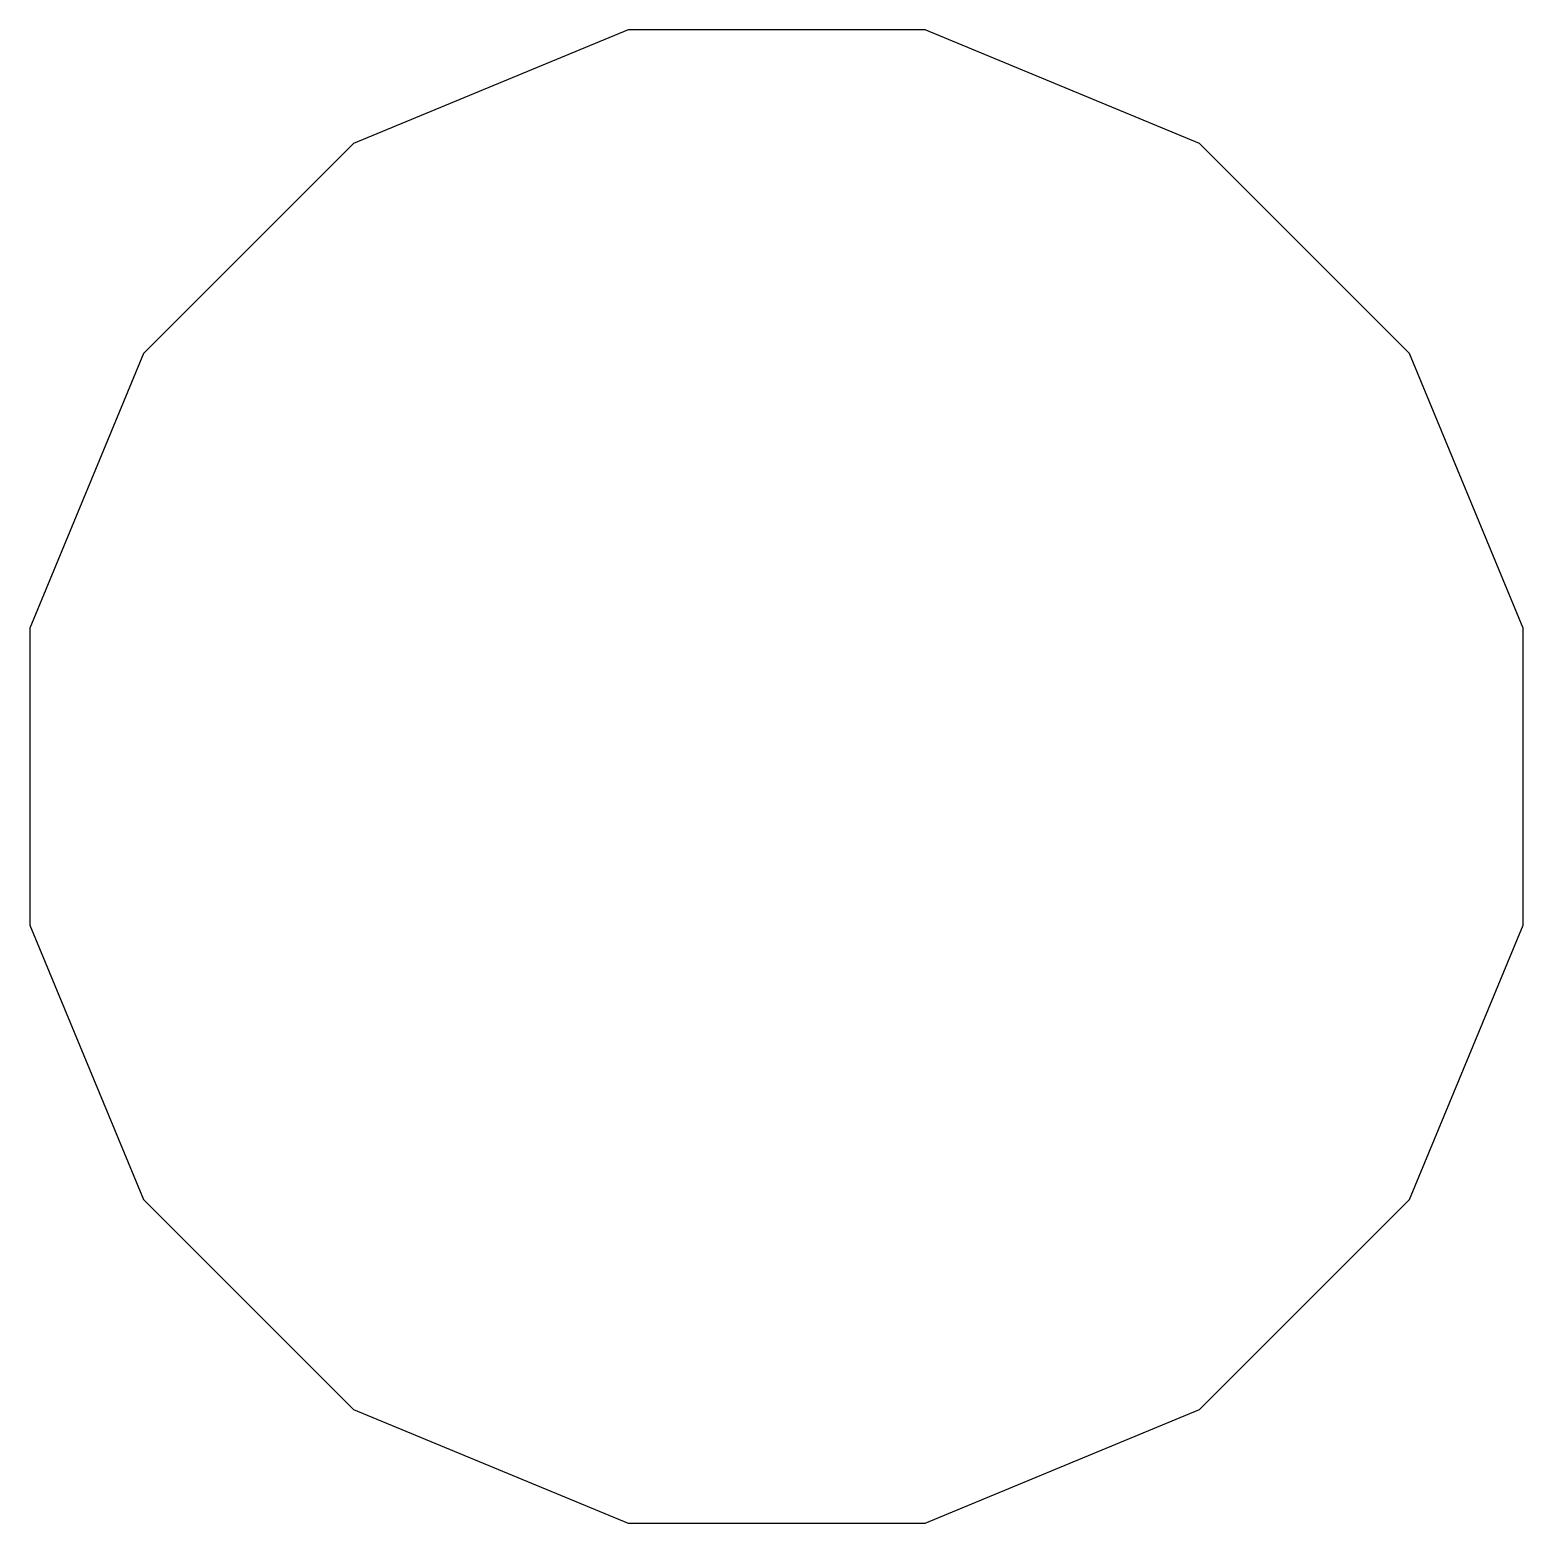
# Model space of a CAD drawing. Extents: x 90.7 to 109.3, y -109.3 to -90.7.
import ezdxf

# ---------------------------------------------------------------- set-up
doc = ezdxf.new("R2010")
doc.units = 0
doc.layers.add('DEFAULT', color=7, linetype='CONTINUOUS')

msp = doc.modelspace()

# ---------------------------------------------------------------- linework, layer by layer
at = {"layer": 'DEFAULT'}
for p, q in [((98.16, -90.749), (94.76, -92.158)), ((101.84, -90.75), (98.16, -90.749)), ((105.24, -92.158), (101.84, -90.75)), ((94.76, -92.158), (92.158, -94.76)), ((107.842, -94.76), (105.24, -92.158)), ((92.158, -94.76), (90.75, -98.16)), ((109.25, -98.16), (107.842, -94.76)), ((90.75, -98.16), (90.749, -101.84)), ((109.25, -101.84), (109.25, -98.16)), ((90.749, -101.84), (92.158, -105.239)), ((107.842, -105.24), (109.25, -101.84)), ((92.158, -105.239), (94.76, -107.842)), ((105.239, -107.842), (107.842, -105.24)), ((94.76, -107.842), (98.16, -109.25)), ((101.84, -109.25), (105.239, -107.842)), ((98.16, -109.25), (101.84, -109.25))]:
    msp.add_line(p, q, dxfattribs=at)

doc.saveas('drawing.dxf')
